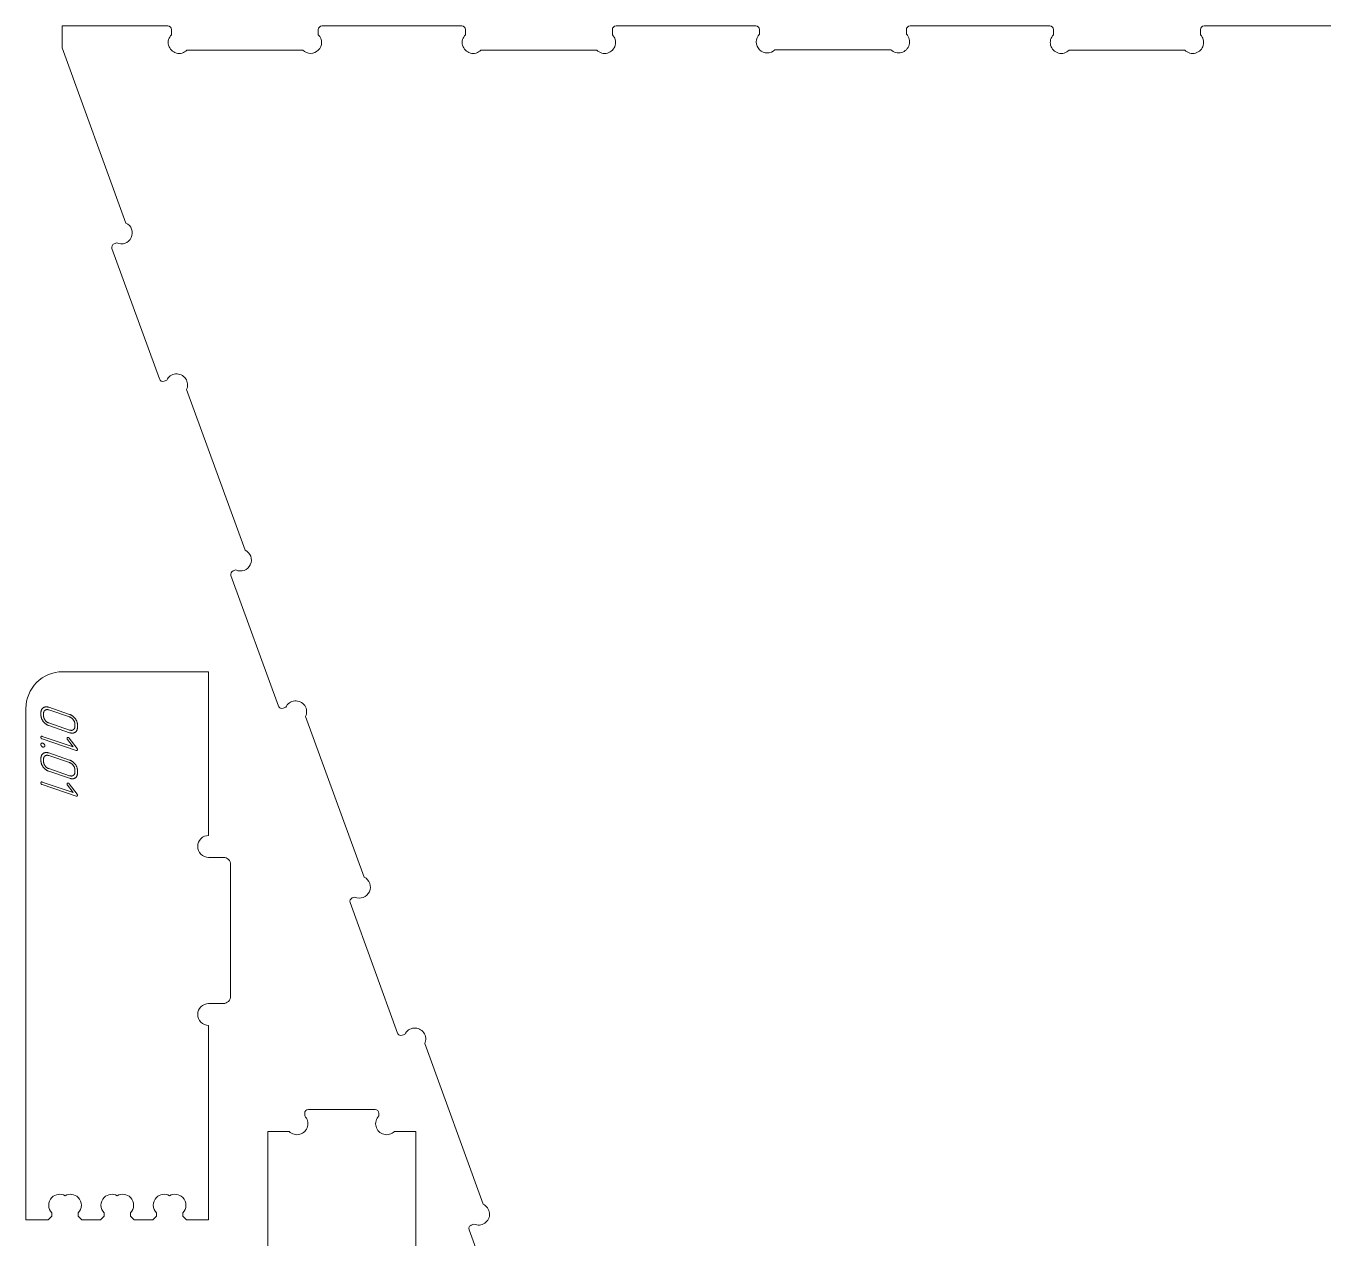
# Model space of a CAD drawing. Header units: millimetres. Extents: x 10 to 1486, y -701 to -10.
# Drawn here: x 448.2 to 803.1, y -346.9 to -15.1 of the extents above; entities that cross this region are included whole.
import ezdxf

# ---------------------------------------------------------------- set-up
doc = ezdxf.new("R2010")
doc.units = ezdxf.units.MM
doc.layers.add('cut', color=7, linetype='Continuous', lineweight=0)
doc.layers.add('mark', color=7, linetype='Continuous', lineweight=0)

msp = doc.modelspace()

# ---------------------------------------------------------------- linework, layer by layer
at = {"layer": 'cut'}
msp.add_lwpolyline([(582.471455, -380.313568), (569.474716, -344.60532, -0.4142135624), (570.072387, -343.32361), (570.784063, -343.064581, 1.0000000736), (573.319772, -337.626735), (557.316031, -293.656815, 1.0000000972), (551.878184, -291.121106), (551.166508, -291.380135, -0.4142137975), (549.884798, -290.782462), (536.888058, -255.074214, -0.414213363), (537.48573, -253.792505), (538.197406, -253.533476, 0.9999998064), (540.733115, -248.095629), (524.729374, -204.12571, 1.0000000396), (519.291527, -201.590001), (518.57985, -201.84903, -0.4142135624), (517.298141, -201.251358), (504.301401, -165.543109, -0.4142134244), (504.899072, -164.2614), (505.610748, -164.002371, 0.9999998918), (508.146457, -158.564524), (492.142716, -114.594605, 1.000000091), (486.704869, -112.058896), (485.993193, -112.317925, -0.4142135521), (484.711483, -111.720253), (471.714744, -76.012005, -0.4142135777), (472.312415, -74.730295), (473.024091, -74.471266, 0.9999998918), (475.5598, -69.033419), (458.10499, -21.076722), (458.10499, -15.076734), (487.004932, -15.076734, -0.4142135624), (488.00493, -16.076732), (488.00493, -17.48408, 1), (492.247571, -21.726721), (523.962209, -21.726721, 1), (528.20485, -17.48408), (528.20485, -16.076732, -0.4142135624), (529.204848, -15.076734), (567.464654, -15.076734, -0.4142135624), (568.464652, -16.076732), (568.464652, -17.48408, 1), (572.707293, -21.726721), (604.42193, -21.726721, 1), (608.664571, -17.48408), (608.664571, -16.076732, -0.4142135624), (609.664569, -15.076734), (647.924375, -15.076734, -0.4142135624), (648.924373, -16.076732), (648.924373, -17.33408, 1), (653.167014, -21.576721), (684.881651, -21.576721, 1), (689.124292, -17.33408), (689.124292, -16.076732, -0.4142135624), (690.12429, -15.076734), (728.384096, -15.076734, -0.4142135624), (729.384094, -16.076732), (729.384094, -17.48408, 1), (733.626735, -21.726721), (765.341373, -21.726721, 1), (769.584014, -17.48408), (769.584014, -16.076732, -0.4142135624), (770.584012, -15.076734), (808.843818, -15.076734, -0.4142135624)], format="xyb", dxfattribs=at)
for points in [[(458.894018, -335.291496, -0.3371725133), (462.494011, -335.780449, -0.4142135624), (462.494011, -340.02309), (462.494011, -340.880439), (463.494009, -341.880437), (468.593998, -341.880437), (469.593996, -340.880439), (469.593996, -340.02309, -0.1989123674), (468.715316, -337.901769, -0.1989123674), (469.593996, -335.780449, -0.3371725133), (473.193989, -335.291496, -0.3371725133), (476.793982, -335.780449, -0.4142135624), (476.793982, -340.02309), (476.793982, -340.880439), (477.79398, -341.880437), (482.89397, -341.880437), (483.893968, -340.880439), (483.893968, -340.02309, -0.1989123674), (483.015288, -337.901769, -0.1989123674), (483.893968, -335.780449, -0.3371724599), (487.49396, -335.291496, -0.3371724599), (491.093953, -335.780449, -0.4142135624), (491.093953, -340.02309), (491.093953, -340.880439), (492.093951, -341.880437), (498.193939, -341.880437), (498.193939, -288.680555, -0.4142135624), (495.193939, -285.680555, -0.4142135624), (498.193939, -282.680555), (502.193931, -282.680555, 0.4142135624), (504.193927, -280.680559), (504.193927, -244.680631, 0.4142135624), (502.193931, -242.680635), (498.193939, -242.680635, -0.4142135624), (495.193939, -239.680635, -0.4142135624), (498.193939, -236.680635), (498.193939, -191.880737), (458.194019, -191.880737, 0.4142135624), (448.194039, -201.880717), (448.194039, -341.880437), (454.294027, -341.880437), (455.294025, -340.880439), (455.294025, -340.02309, -0.1989123674), (454.415345, -337.901769, -0.1989123674), (455.294025, -335.780449, -0.3371725133)], [(554.871649, -451.20847), (549.014311, -451.20847, 1), (544.77167, -455.451111), (544.77167, -456.20846, -0.4142135624), (543.771672, -457.208458), (525.471708, -457.208458, -0.4142135624), (524.47171, -456.20846), (524.47171, -455.451111, 1), (520.229069, -451.20847), (514.37173, -451.20847), (514.37173, -317.708737), (520.229069, -317.708737, 1), (524.47171, -313.466096), (524.47171, -312.708747, -0.4142135624), (525.471708, -311.708749), (543.771672, -311.708749, -0.4142135624), (544.77167, -312.708747), (544.77167, -313.466096, 1), (549.014311, -317.708737), (554.871649, -317.708737)]]:
    msp.add_lwpolyline(points, format="xyb", close=True, dxfattribs=at)
at = {"layer": 'mark'}
for points in [[(454.436884, -206.597916), (460.151158, -208.539876), (460.261719, -208.57497), (460.370187, -208.604385), (460.476562, -208.628123), (460.580845, -208.646182), (460.683035, -208.658563), (460.783132, -208.665267), (460.881137, -208.666292), (460.977049, -208.66164), (461.070869, -208.651309), (461.162596, -208.6353), (461.25223, -208.613614), (461.339772, -208.586249), (461.425221, -208.553206), (461.508577, -208.514486), (461.589841, -208.470087), (461.669012, -208.420011), (461.744696, -208.365317), (461.815496, -208.307066), (461.881414, -208.245259), (461.942449, -208.179895), (461.998602, -208.110975), (462.049871, -208.038498), (462.096258, -207.962464), (462.137761, -207.882874), (462.174382, -207.799728), (462.206121, -207.713024), (462.232976, -207.622764), (462.254949, -207.528948), (462.272038, -207.431575), (462.284245, -207.330645), (462.29157, -207.226159), (462.294011, -207.118116), (462.294011, -206.403832), (462.2915, -206.291567), (462.283966, -206.179771), (462.271411, -206.068445), (462.253833, -205.957589), (462.231232, -205.847202), (462.203609, -205.737284), (462.170964, -205.627837), (462.133297, -205.518858), (462.090607, -205.41035), (462.042896, -205.30231), (461.990161, -205.194741), (461.932405, -205.087641), (461.869626, -204.98101), (461.801825, -204.874849), (461.729001, -204.769157), (461.651155, -204.663935), (461.569961, -204.561091), (461.487093, -204.462533), (461.402551, -204.368261), (461.316334, -204.278274), (461.228444, -204.192574), (461.138879, -204.111159), (461.047641, -204.034031), (460.954728, -203.961189), (460.860141, -203.892632), (460.76388, -203.828361), (460.665945, -203.768377), (460.566336, -203.712678), (460.465053, -203.661266), (460.362095, -203.614139), (460.257464, -203.571298), (460.151158, -203.532744), (454.436884, -201.590783), (454.325472, -201.555508), (454.216237, -201.526134), (454.109178, -201.502661), (454.004296, -201.485088), (453.901589, -201.473416), (453.801059, -201.467645), (453.702706, -201.467775), (453.606528, -201.473805), (453.512528, -201.485736), (453.420703, -201.503568), (453.331055, -201.527301), (453.243583, -201.556935), (453.158287, -201.592469), (453.075168, -201.633904), (452.994225, -201.68124), (452.915458, -201.734477), (452.840207, -201.792117), (452.769811, -201.852663), (452.70427, -201.916114), (452.643584, -201.982471), (452.587753, -202.051734), (452.536776, -202.123902), (452.490655, -202.198977), (452.449388, -202.276956), (452.412976, -202.357842), (452.381419, -202.441633), (452.354717, -202.52833), (452.33287, -202.617933), (452.315878, -202.710441), (452.303741, -202.805855), (452.296459, -202.904175), (452.294031, -203.005401), (452.294031, -203.719685), (452.2965, -203.831099), (452.303908, -203.942126), (452.316255, -204.052768), (452.33354, -204.163023), (452.355764, -204.272891), (452.382926, -204.382374), (452.415027, -204.49147), (452.452066, -204.60018), (452.494045, -204.708504), (452.540961, -204.816441), (452.592817, -204.923992), (452.649611, -205.031157), (452.711343, -205.137936), (452.778014, -205.244328), (452.849624, -205.350334), (452.926173, -205.455954), (453.006153, -205.559252), (453.088059, -205.658294), (453.171889, -205.753079), (453.257645, -205.843607), (453.345326, -205.929878), (453.434933, -206.011892), (453.526464, -206.08965), (453.619921, -206.163151), (453.715303, -206.232395), (453.812611, -206.297383), (453.911843, -206.358114), (454.013001, -206.414588), (454.116084, -206.466805), (454.221092, -206.514765), (454.328025, -206.558469)], [(454.436884, -205.883632), (460.151158, -207.825592), (460.223731, -207.848616), (460.29502, -207.86791), (460.365025, -207.883476), (460.433747, -207.895312), (460.501185, -207.903418), (460.56734, -207.907796), (460.632212, -207.908444), (460.6958, -207.905363), (460.758105, -207.898553), (460.819126, -207.888013), (460.878863, -207.873745), (460.937317, -207.855747), (460.994488, -207.83402), (461.050375, -207.808563), (461.104979, -207.779378), (461.158299, -207.746463), (461.209331, -207.710454), (461.257071, -207.671988), (461.301519, -207.631063), (461.342674, -207.587681), (461.380536, -207.541841), (461.415107, -207.493542), (461.446384, -207.442786), (461.47437, -207.389572), (461.499063, -207.3339), (461.520464, -207.275769), (461.538572, -207.215181), (461.553388, -207.152135), (461.564911, -207.086631), (461.573142, -207.018669), (461.578081, -206.948249), (461.579727, -206.875371), (461.579727, -206.161086), (461.578095, -206.087108), (461.573198, -206.013388), (461.565037, -205.939925), (461.553611, -205.86672), (461.538921, -205.793772), (461.520966, -205.721082), (461.499746, -205.64865), (461.475263, -205.576475), (461.447514, -205.504558), (461.416502, -205.432899), (461.382224, -205.361497), (461.344683, -205.290354), (461.303876, -205.219467), (461.259806, -205.148839), (461.21247, -205.078468), (461.16187, -205.008354), (461.108955, -204.93977), (461.054672, -204.873986), (460.999022, -204.811002), (460.942005, -204.750818), (460.88362, -204.693434), (460.823869, -204.638851), (460.76275, -204.587067), (460.700264, -204.538084), (460.636411, -204.491902), (460.571191, -204.448519), (460.504603, -204.407937), (460.436649, -204.370154), (460.367327, -204.335173), (460.296638, -204.302991), (460.224582, -204.273609), (460.151158, -204.247028), (454.436884, -202.305067), (454.365163, -202.282378), (454.294641, -202.263473), (454.225319, -202.248352), (454.157197, -202.237015), (454.090275, -202.229462), (454.024552, -202.225694), (453.960029, -202.22571), (453.896706, -202.229509), (453.834583, -202.237093), (453.77366, -202.248462), (453.713936, -202.263614), (453.655412, -202.282551), (453.598088, -202.305271), (453.541964, -202.331776), (453.487039, -202.362065), (453.433315, -202.396139), (453.38185, -202.433184), (453.333705, -202.472391), (453.288881, -202.513757), (453.247377, -202.557285), (453.209194, -202.602973), (453.174331, -202.650822), (453.142788, -202.700832), (453.114565, -202.753002), (453.089663, -202.807332), (453.068081, -202.863824), (453.049819, -202.922476), (453.034878, -202.983289), (453.023257, -203.046262), (453.014956, -203.111396), (453.009976, -203.178691), (453.008315, -203.248146), (453.008315, -203.96243), (453.009906, -204.034706), (453.014677, -204.106891), (453.022629, -204.178986), (453.033762, -204.25099), (453.048075, -204.322903), (453.06557, -204.394726), (453.086245, -204.466457), (453.110101, -204.538099), (453.137138, -204.609649), (453.167355, -204.681109), (453.200754, -204.752478), (453.237333, -204.823757), (453.277093, -204.894944), (453.320033, -204.966041), (453.366155, -205.037048), (453.415457, -205.107964), (453.467159, -205.177434), (453.52048, -205.244106), (453.575418, -205.30798), (453.631975, -205.369054), (453.69015, -205.427329), (453.749943, -205.482806), (453.811355, -205.535483), (453.874385, -205.585362), (453.939033, -205.632442), (454.0053, -205.676723), (454.073185, -205.718205), (454.142688, -205.756888), (454.21381, -205.792772), (454.286549, -205.825858), (454.360908, -205.856144)], [(452.649722, -210.269114), (461.945463, -213.428259), (461.974414, -213.437128), (462.002298, -213.443687), (462.029115, -213.447935), (462.054865, -213.449873), (462.079547, -213.449502), (462.103163, -213.44682), (462.125711, -213.441828), (462.147192, -213.434527), (462.167606, -213.424915), (462.186952, -213.412993), (462.205196, -213.398826), (462.221883, -213.383258), (462.236873, -213.36655), (462.250167, -213.3487), (462.261763, -213.32971), (462.271662, -213.309579), (462.279864, -213.288307), (462.286369, -213.265895), (462.291177, -213.242341), (462.294288, -213.217647), (462.295405, -213.165125), (462.289526, -213.11207), (462.276592, -213.059635), (462.256604, -213.00782), (462.22956, -212.956625), (462.195462, -212.906051), (460.045913, -210.039873), (460.001359, -209.999601), (459.960833, -209.96405), (459.924336, -209.933222), (459.891867, -209.907117), (459.863426, -209.885734), (459.839014, -209.869073), (459.81863, -209.857134), (459.802275, -209.849918), (459.765335, -209.839041), (459.729737, -209.831967), (459.695483, -209.828696), (459.662571, -209.829229), (459.631002, -209.833565), (459.600776, -209.841705), (459.571892, -209.853648), (459.544351, -209.869394), (459.519161, -209.888282), (459.49733, -209.909652), (459.478857, -209.933504), (459.463743, -209.959837), (459.451988, -209.988652), (459.443591, -210.019948), (459.438553, -210.053726), (459.436874, -210.089985), (459.438548, -210.124035), (459.44357, -210.15833), (459.451941, -210.192869), (459.46366, -210.227652), (459.478727, -210.262679), (459.497142, -210.29795), (459.518905, -210.333466), (459.544017, -210.369225), (461.079728, -212.419779), (452.649499, -209.554718), (452.604607, -209.541158), (452.562843, -209.532006), (452.524208, -209.527263), (452.488701, -209.526928), (452.456323, -209.531002), (452.427074, -209.539484), (452.400952, -209.552374), (452.377959, -209.569673), (452.35787, -209.607377), (452.34046, -209.642197), (452.325727, -209.674132), (452.313674, -209.703183), (452.304299, -209.72935), (452.297603, -209.752632), (452.293585, -209.77303), (452.292245, -209.790543), (452.293586, -209.829391), (452.297609, -209.867364), (452.304315, -209.904461), (452.313702, -209.940683), (452.325771, -209.976029), (452.340522, -210.0105), (452.357956, -210.044095), (452.378071, -210.076815), (452.404215, -210.109141), (452.432591, -210.139099), (452.463199, -210.166688), (452.49604, -210.19191), (452.531112, -210.214763), (452.568417, -210.235248), (452.607953, -210.253365)], [(453.365458, -212.119557), (453.363637, -212.070514), (453.358175, -212.022494), (453.349072, -211.975496), (453.336328, -211.92952), (453.319943, -211.884566), (453.299916, -211.840634), (453.276249, -211.797724), (453.24894, -211.755837), (453.21799, -211.714971), (453.183399, -211.675128), (453.145452, -211.636411), (453.107869, -211.600175), (453.071792, -211.566836), (453.037222, -211.536395), (453.004158, -211.508852), (452.972601, -211.484206), (452.942551, -211.462458), (452.914008, -211.443608), (452.886971, -211.427655), (452.861441, -211.4146), (452.837417, -211.404443), (452.831647, -211.402356), (452.823058, -211.399465), (452.803126, -211.39322), (452.763826, -211.382803), (452.72528, -211.375152), (452.687487, -211.370268), (452.650448, -211.36815), (452.614162, -211.368798), (452.578629, -211.372212), (452.543849, -211.378393), (452.509823, -211.387339), (452.47655, -211.399052), (452.444031, -211.413531), (452.421509, -211.428849), (452.400818, -211.446096), (452.381958, -211.465274), (452.364929, -211.486383), (452.349732, -211.509422), (452.336365, -211.534392), (452.324829, -211.561292), (452.315125, -211.590123), (452.307251, -211.620884), (452.301209, -211.653576), (452.296997, -211.688198), (452.294617, -211.724751), (452.294073, -211.763404), (452.295538, -211.803074), (452.299095, -211.842015), (452.304745, -211.88023), (452.312488, -211.917716), (452.322323, -211.954475), (452.334251, -211.990507), (452.348272, -212.025811), (452.364385, -212.060388), (452.382591, -212.094237), (452.40289, -212.127359), (452.425281, -212.159753), (452.449765, -212.191419), (452.476195, -212.222287), (452.530498, -212.279507), (452.585848, -212.33028), (452.642245, -212.374606), (452.699687, -212.412486), (452.758176, -212.443918), (452.817712, -212.468904), (452.847778, -212.478887), (452.877624, -212.48674), (452.907208, -212.492411), (452.936531, -212.495898), (452.965593, -212.497204), (452.994392, -212.496327), (453.022931, -212.493267), (453.051207, -212.488025), (453.079222, -212.4806), (453.106976, -212.470993), (453.134468, -212.459203), (453.161698, -212.445231), (453.214788, -212.411125), (453.238853, -212.392178), (453.260826, -212.372258), (453.280706, -212.351365), (453.298493, -212.3295), (453.314188, -212.306662), (453.32779, -212.28285), (453.3393, -212.258067), (453.348716, -212.23231), (453.356041, -212.205581), (453.361272, -212.177879), (453.364411, -212.149204)], [(454.436884, -219.097891), (460.151158, -221.039851), (460.261719, -221.074945), (460.370187, -221.10436), (460.476562, -221.128098), (460.580845, -221.146157), (460.683035, -221.158538), (460.783132, -221.165242), (460.881137, -221.166267), (460.977049, -221.161615), (461.070869, -221.151284), (461.162596, -221.135275), (461.25223, -221.113589), (461.339772, -221.086224), (461.425221, -221.053181), (461.508577, -221.014461), (461.589841, -220.970062), (461.669012, -220.919986), (461.744696, -220.865292), (461.815496, -220.807041), (461.881414, -220.745234), (461.942449, -220.67987), (461.998602, -220.61095), (462.049871, -220.538473), (462.096258, -220.462439), (462.137761, -220.382849), (462.174382, -220.299703), (462.206121, -220.212999), (462.232976, -220.122739), (462.254949, -220.028923), (462.272038, -219.93155), (462.284245, -219.83062), (462.29157, -219.726134), (462.294011, -219.618091), (462.294011, -218.903807), (462.2915, -218.791542), (462.283966, -218.679746), (462.271411, -218.56842), (462.253833, -218.457564), (462.231232, -218.347177), (462.203609, -218.237259), (462.170964, -218.127812), (462.133297, -218.018833), (462.090607, -217.910325), (462.042896, -217.802285), (461.990161, -217.694716), (461.932405, -217.587616), (461.869626, -217.480985), (461.801825, -217.374824), (461.729001, -217.269132), (461.651155, -217.16391), (461.569961, -217.061066), (461.487093, -216.962508), (461.402551, -216.868236), (461.316334, -216.778249), (461.228444, -216.692549), (461.138879, -216.611134), (461.047641, -216.534006), (460.954728, -216.461164), (460.860141, -216.392607), (460.76388, -216.328336), (460.665945, -216.268352), (460.566336, -216.212653), (460.465053, -216.161241), (460.362095, -216.114114), (460.257464, -216.071273), (460.151158, -216.032719), (454.436884, -214.090758), (454.325472, -214.055483), (454.216237, -214.026109), (454.109178, -214.002636), (454.004296, -213.985063), (453.901589, -213.973391), (453.801059, -213.96762), (453.702706, -213.96775), (453.606528, -213.97378), (453.512528, -213.985711), (453.420703, -214.003543), (453.331055, -214.027276), (453.243583, -214.05691), (453.158287, -214.092444), (453.075168, -214.133879), (452.994225, -214.181215), (452.915458, -214.234452), (452.840207, -214.292092), (452.769811, -214.352638), (452.70427, -214.416089), (452.643584, -214.482446), (452.587753, -214.551709), (452.536776, -214.623877), (452.490655, -214.698952), (452.449388, -214.776931), (452.412976, -214.857817), (452.381419, -214.941608), (452.354717, -215.028305), (452.33287, -215.117908), (452.315878, -215.210416), (452.303741, -215.30583), (452.296459, -215.40415), (452.294031, -215.505376), (452.294031, -216.21966), (452.2965, -216.331074), (452.303908, -216.442101), (452.316255, -216.552743), (452.33354, -216.662998), (452.355764, -216.772866), (452.382926, -216.882349), (452.415027, -216.991445), (452.452066, -217.100155), (452.494045, -217.208479), (452.540961, -217.316416), (452.592817, -217.423967), (452.649611, -217.531132), (452.711343, -217.637911), (452.778014, -217.744303), (452.849624, -217.850309), (452.926173, -217.955929), (453.006153, -218.059227), (453.088059, -218.158269), (453.171889, -218.253054), (453.257645, -218.343582), (453.345326, -218.429853), (453.434933, -218.511867), (453.526464, -218.589625), (453.619921, -218.663126), (453.715303, -218.73237), (453.812611, -218.797358), (453.911843, -218.858089), (454.013001, -218.914563), (454.116084, -218.96678), (454.221092, -219.01474), (454.328025, -219.058444)], [(454.436884, -218.383607), (460.151158, -220.325567), (460.223731, -220.348591), (460.29502, -220.367885), (460.365025, -220.383451), (460.433747, -220.395287), (460.501185, -220.403393), (460.56734, -220.407771), (460.632212, -220.408419), (460.6958, -220.405338), (460.758105, -220.398528), (460.819126, -220.387988), (460.878863, -220.37372), (460.937317, -220.355722), (460.994488, -220.333995), (461.050375, -220.308538), (461.104979, -220.279353), (461.158299, -220.246438), (461.209331, -220.210429), (461.257071, -220.171963), (461.301519, -220.131038), (461.342674, -220.087656), (461.380536, -220.041816), (461.415107, -219.993517), (461.446384, -219.942761), (461.47437, -219.889547), (461.499063, -219.833875), (461.520464, -219.775744), (461.538572, -219.715156), (461.553388, -219.65211), (461.564911, -219.586606), (461.573142, -219.518644), (461.578081, -219.448224), (461.579727, -219.375346), (461.579727, -218.661061), (461.578095, -218.587083), (461.573198, -218.513363), (461.565037, -218.4399), (461.553611, -218.366695), (461.538921, -218.293747), (461.520966, -218.221057), (461.499746, -218.148625), (461.475263, -218.07645), (461.447514, -218.004533), (461.416502, -217.932874), (461.382224, -217.861472), (461.344683, -217.790329), (461.303876, -217.719442), (461.259806, -217.648814), (461.21247, -217.578443), (461.16187, -217.508329), (461.108955, -217.439745), (461.054672, -217.373961), (460.999022, -217.310977), (460.942005, -217.250793), (460.88362, -217.193409), (460.823869, -217.138826), (460.76275, -217.087042), (460.700264, -217.038059), (460.636411, -216.991877), (460.571191, -216.948494), (460.504603, -216.907912), (460.436649, -216.870129), (460.367327, -216.835148), (460.296638, -216.802966), (460.224582, -216.773584), (460.151158, -216.747003), (454.436884, -214.805042), (454.365163, -214.782353), (454.294641, -214.763448), (454.225319, -214.748327), (454.157197, -214.73699), (454.090275, -214.729437), (454.024552, -214.725669), (453.960029, -214.725685), (453.896706, -214.729484), (453.834583, -214.737068), (453.77366, -214.748437), (453.713936, -214.763589), (453.655412, -214.782526), (453.598088, -214.805246), (453.541964, -214.831751), (453.487039, -214.86204), (453.433315, -214.896114), (453.38185, -214.933159), (453.333705, -214.972366), (453.288881, -215.013732), (453.247377, -215.05726), (453.209194, -215.102948), (453.174331, -215.150797), (453.142788, -215.200807), (453.114565, -215.252977), (453.089663, -215.307307), (453.068081, -215.363799), (453.049819, -215.422451), (453.034878, -215.483264), (453.023257, -215.546237), (453.014956, -215.611371), (453.009976, -215.678666), (453.008315, -215.748121), (453.008315, -216.462405), (453.009906, -216.534681), (453.014677, -216.606866), (453.022629, -216.678961), (453.033762, -216.750965), (453.048075, -216.822878), (453.06557, -216.894701), (453.086245, -216.966432), (453.110101, -217.038074), (453.137138, -217.109624), (453.167355, -217.181084), (453.200754, -217.252453), (453.237333, -217.323732), (453.277093, -217.394919), (453.320033, -217.466016), (453.366155, -217.537023), (453.415457, -217.607939), (453.467159, -217.677409), (453.52048, -217.744081), (453.575418, -217.807955), (453.631975, -217.869029), (453.69015, -217.927304), (453.749943, -217.982781), (453.811355, -218.035458), (453.874385, -218.085337), (453.939033, -218.132417), (454.0053, -218.176698), (454.073185, -218.21818), (454.142688, -218.256863), (454.21381, -218.292747), (454.286549, -218.325833), (454.360908, -218.356119)], [(452.649722, -222.769089), (461.945463, -225.928234), (461.974414, -225.937103), (462.002298, -225.943662), (462.029115, -225.94791), (462.054865, -225.949848), (462.079547, -225.949477), (462.103163, -225.946795), (462.125711, -225.941803), (462.147192, -225.934502), (462.167606, -225.92489), (462.186952, -225.912968), (462.205196, -225.898801), (462.221883, -225.883233), (462.236873, -225.866525), (462.250167, -225.848675), (462.261763, -225.829685), (462.271662, -225.809554), (462.279864, -225.788282), (462.286369, -225.76587), (462.291177, -225.742316), (462.294288, -225.717622), (462.295405, -225.6651), (462.289526, -225.612045), (462.276592, -225.55961), (462.256604, -225.507795), (462.22956, -225.4566), (462.195462, -225.406026), (460.045913, -222.539848), (460.001359, -222.499576), (459.960833, -222.464025), (459.924336, -222.433197), (459.891867, -222.407092), (459.863426, -222.385709), (459.839014, -222.369048), (459.81863, -222.357109), (459.802275, -222.349893), (459.765335, -222.339016), (459.729737, -222.331942), (459.695483, -222.328671), (459.662571, -222.329204), (459.631002, -222.33354), (459.600776, -222.34168), (459.571892, -222.353623), (459.544351, -222.369369), (459.519161, -222.388257), (459.49733, -222.409627), (459.478857, -222.433479), (459.463743, -222.459812), (459.451988, -222.488627), (459.443591, -222.519923), (459.438553, -222.553701), (459.436874, -222.58996), (459.438548, -222.62401), (459.44357, -222.658305), (459.451941, -222.692844), (459.46366, -222.727627), (459.478727, -222.762654), (459.497142, -222.797925), (459.518905, -222.833441), (459.544017, -222.8692), (461.079728, -224.919754), (452.649499, -222.054693), (452.604607, -222.041133), (452.562843, -222.031981), (452.524208, -222.027238), (452.488701, -222.026903), (452.456323, -222.030977), (452.427074, -222.039459), (452.400952, -222.052349), (452.377959, -222.069648), (452.35787, -222.107352), (452.34046, -222.142172), (452.325727, -222.174107), (452.313674, -222.203158), (452.304299, -222.229325), (452.297603, -222.252607), (452.293585, -222.273005), (452.292245, -222.290518), (452.293586, -222.329366), (452.297609, -222.367339), (452.304315, -222.404436), (452.313702, -222.440658), (452.325771, -222.476004), (452.340522, -222.510475), (452.357956, -222.54407), (452.378071, -222.57679), (452.404215, -222.609116), (452.432591, -222.639074), (452.463199, -222.666663), (452.49604, -222.691885), (452.531112, -222.714738), (452.568417, -222.735223), (452.607953, -222.75334)]]:
    msp.add_lwpolyline(points, close=True, dxfattribs=at)

doc.saveas('drawing.dxf')
